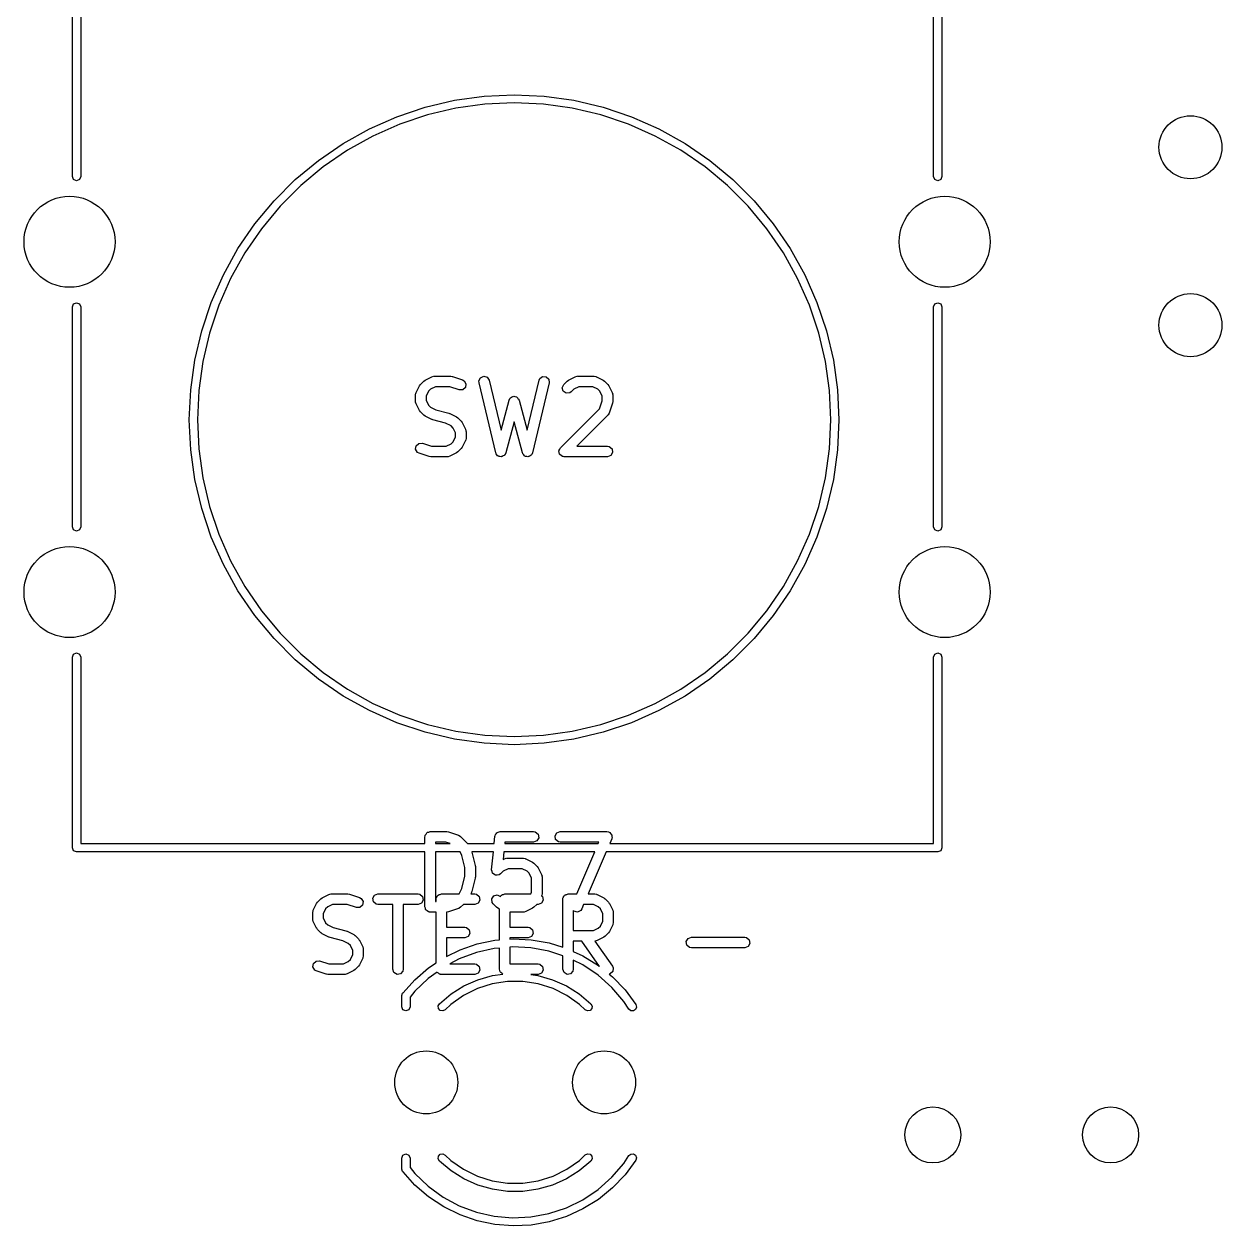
# Model space of a CAD drawing. Extents: x 36 to 247, y -101 to -40.
# Drawn here: x 41.18 to 58.29, y -89.31 to -72.15 of the extents above; entities that cross this region are included whole.
import ezdxf

# ---------------------------------------------------------------- set-up
doc = ezdxf.new("R2010")
doc.units = 0
doc.layers.add('BLACK', color=7, linetype='CONTINUOUS')

msp = doc.modelspace()

# ---------------------------------------------------------------- linework, layer by layer
at = {"layer": 'BLACK', "linetype": 'CONTINUOUS'}
for p, q in [((41.87, -74.33), (41.87, -71.61)), ((41.99, -71.67), (41.99, -74.33)), ((54.17, -74.33), (54.17, -71.67)), ((54.29, -71.61), (54.29, -74.33)), ((46.910464, -73.338043), (47.327577, -73.239939)), ((47.327577, -73.239939), (47.751962, -73.180739)), ((47.751962, -73.180739), (48.18, -73.16095)), ((48.18, -73.16095), (48.608038, -73.180739)), ((48.608038, -73.180739), (49.032423, -73.239939)), ((49.032423, -73.239939), (49.449536, -73.338043)), ((46.504182, -73.474215), (46.910464, -73.338043)), ((47.34874, -73.353151), (46.941982, -73.448819)), ((47.762589, -73.295421), (47.34874, -73.353151)), ((48.18, -73.276123), (47.762589, -73.295421)), ((48.597411, -73.295421), (48.18, -73.276123)), ((49.01126, -73.353151), (48.597411, -73.295421)), ((49.418018, -73.448819), (49.01126, -73.353151)), ((49.449536, -73.338043), (49.855818, -73.474215)), ((46.112197, -73.647293), (46.504182, -73.474215)), ((46.545787, -73.58161), (46.163535, -73.750391)), ((46.941982, -73.448819), (46.545787, -73.58161)), ((49.814213, -73.58161), (49.418018, -73.448819)), ((50.196465, -73.750391), (49.814213, -73.58161)), ((49.855818, -73.474215), (50.247803, -73.647293)), ((45.737855, -73.8558), (46.112197, -73.647293)), ((46.163535, -73.750391), (45.798486, -73.953722)), ((50.561514, -73.953722), (50.196465, -73.750391)), ((50.247803, -73.647293), (50.622145, -73.8558)), ((45.384348, -74.097958), (45.737855, -73.8558)), ((50.622145, -73.8558), (50.975652, -74.097958)), ((45.054692, -74.371701), (45.384348, -74.097958)), ((45.798486, -73.953722), (45.453755, -74.189868)), ((50.906245, -74.189868), (50.561514, -73.953722)), ((50.975652, -74.097958), (51.305308, -74.371701)), ((45.453755, -74.189868), (45.132284, -74.456815)), ((51.227716, -74.456815), (50.906245, -74.189868)), ((41.887574, -74.372426), (41.87, -74.33)), ((41.93, -74.39), (41.887574, -74.372426)), ((41.972426, -74.372426), (41.93, -74.39)), ((41.99, -74.33), (41.972426, -74.372426)), ((44.751701, -74.674692), (45.054692, -74.371701)), ((45.132284, -74.456815), (44.836815, -74.752284)), ((51.523185, -74.752284), (51.227716, -74.456815)), ((51.305308, -74.371701), (51.608299, -74.674692)), ((54.187574, -74.372426), (54.17, -74.33)), ((54.23, -74.39), (54.187574, -74.372426)), ((54.272426, -74.372426), (54.23, -74.39)), ((54.29, -74.33), (54.272426, -74.372426)), ((44.477958, -75.004348), (44.751701, -74.674692)), ((44.836815, -74.752284), (44.569868, -75.073755)), ((51.790132, -75.073755), (51.523185, -74.752284)), ((51.608299, -74.674692), (51.882042, -75.004348)), ((44.2358, -75.357855), (44.477958, -75.004348)), ((44.569868, -75.073755), (44.333722, -75.418486)), ((52.026278, -75.418486), (51.790132, -75.073755)), ((51.882042, -75.004348), (52.1242, -75.357855)), ((44.027293, -75.732197), (44.2358, -75.357855)), ((44.333722, -75.418486), (44.130391, -75.783535)), ((52.229609, -75.783535), (52.026278, -75.418486)), ((52.1242, -75.357855), (52.332707, -75.732197)), ((43.854215, -76.124182), (44.027293, -75.732197)), ((44.130391, -75.783535), (43.96161, -76.165787)), ((52.39839, -76.165787), (52.229609, -75.783535)), ((52.332707, -75.732197), (52.505785, -76.124182)), ((41.87, -76.19), (41.887574, -76.147574)), ((41.887574, -76.147574), (41.93, -76.13)), ((41.93, -76.13), (41.972426, -76.147574)), ((41.972426, -76.147574), (41.99, -76.19)), ((43.718043, -76.530464), (43.854215, -76.124182)), ((43.96161, -76.165787), (43.828819, -76.561982)), ((52.531181, -76.561982), (52.39839, -76.165787)), ((52.505785, -76.124182), (52.641957, -76.530464)), ((54.17, -76.19), (54.187574, -76.147574)), ((54.187574, -76.147574), (54.23, -76.13)), ((54.23, -76.13), (54.272426, -76.147574)), ((54.272426, -76.147574), (54.29, -76.19)), ((41.87, -79.33), (41.87, -76.19)), ((41.99, -76.19), (41.99, -79.33)), ((54.17, -79.33), (54.17, -76.19)), ((54.29, -76.19), (54.29, -79.33)), ((43.619939, -76.947577), (43.718043, -76.530464)), ((43.828819, -76.561982), (43.733151, -76.96874)), ((52.626849, -76.96874), (52.531181, -76.561982)), ((52.641957, -76.530464), (52.740061, -76.947577)), ((43.560739, -77.371962), (43.619939, -76.947577)), ((43.733151, -76.96874), (43.675421, -77.382589)), ((52.684579, -77.382589), (52.626849, -76.96874)), ((52.740061, -76.947577), (52.799261, -77.371962)), ((46.908364, -77.235356), (47.003602, -77.187737)), ((47.003602, -77.187737), (47.028568, -77.180311)), ((47.028568, -77.180311), (47.032929, -77.181352)), ((47.032929, -77.181352), (47.037143, -77.179819)), ((47.037143, -77.179819), (47.275238, -77.179819)), ((47.275238, -77.179819), (47.29732, -77.183712)), ((47.29732, -77.183712), (47.298955, -77.183668)), ((47.298955, -77.183668), (47.441812, -77.231287)), ((47.676927, -77.246188), (47.699905, -77.200319)), ((47.699905, -77.200319), (47.746991, -77.17995)), ((47.746991, -77.17995), (47.796153, -77.194614)), ((47.796153, -77.194614), (47.824389, -77.237447)), ((48.545953, -77.213541), (48.587136, -77.182948)), ((48.587136, -77.182948), (48.63835, -77.185983)), ((48.63835, -77.185983), (48.675629, -77.221228)), ((48.955983, -77.235356), (49.051221, -77.187737)), ((49.051221, -77.187737), (49.076187, -77.180311)), ((49.076187, -77.180311), (49.080548, -77.181352)), ((49.080548, -77.181352), (49.084762, -77.179819)), ((49.084762, -77.179819), (49.322857, -77.179819)), ((49.322857, -77.179819), (49.348509, -77.184342)), ((49.348509, -77.184342), (49.351944, -77.187224)), ((49.351944, -77.187224), (49.356398, -77.187737)), ((49.356398, -77.187737), (49.451636, -77.235356)), ((43.54095, -77.8), (43.560739, -77.371962)), ((43.675421, -77.382589), (43.656123, -77.8)), ((46.779585, -77.411754), (46.827204, -77.316516)), ((46.827204, -77.316516), (46.840562, -77.298505)), ((46.840562, -77.298505), (46.841253, -77.297024)), ((46.841253, -77.297024), (46.888872, -77.249405)), ((46.888872, -77.249405), (46.907238, -77.236545)), ((46.907238, -77.236545), (46.908364, -77.235356)), ((46.986332, -77.364077), (46.955925, -77.394484)), ((47.054848, -77.329819), (46.986332, -77.364077)), ((47.263068, -77.329819), (47.054848, -77.329819)), ((47.394377, -77.373589), (47.263068, -77.329819)), ((47.445661, -77.372188), (47.394377, -77.373589)), ((47.441812, -77.231287), (47.464717, -77.243689)), ((47.484047, -77.33815), (47.445661, -77.372188)), ((47.464717, -77.243689), (47.491572, -77.287402)), ((47.491572, -77.287402), (47.484047, -77.33815)), ((47.678469, -77.272191), (47.676927, -77.246188)), ((47.916564, -78.272191), (47.678469, -77.272191)), ((47.824389, -77.237447), (47.99364, -77.948303)), ((48.366359, -77.948303), (48.535612, -77.237448)), ((48.681532, -77.272191), (48.443436, -78.272191)), ((48.535612, -77.237448), (48.545953, -77.213541)), ((48.675629, -77.221228), (48.681532, -77.272191)), ((48.867191, -77.343521), (48.888872, -77.297024)), ((48.880468, -77.393075), (48.867191, -77.343521)), ((48.888872, -77.297024), (48.936491, -77.249405)), ((48.936491, -77.249405), (48.954857, -77.236545)), ((48.954857, -77.236545), (48.955983, -77.235356)), ((49.033951, -77.364077), (48.994938, -77.40309)), ((49.102467, -77.329819), (49.033951, -77.364077)), ((49.305152, -77.329819), (49.102467, -77.329819)), ((49.373668, -77.364077), (49.305152, -77.329819)), ((49.404075, -77.394484), (49.373668, -77.364077)), ((49.451636, -77.235356), (49.469646, -77.248714)), ((49.469646, -77.248714), (49.471128, -77.249405)), ((49.471128, -77.249405), (49.518747, -77.297024)), ((49.518747, -77.297024), (49.531606, -77.31539)), ((49.531606, -77.31539), (49.532796, -77.316516)), ((49.532796, -77.316516), (49.580415, -77.411754)), ((52.703877, -77.8), (52.684579, -77.382589)), ((52.799261, -77.371962), (52.81905, -77.8)), ((46.771667, -77.445295), (46.77619, -77.419643)), ((46.771667, -77.540533), (46.771667, -77.445295)), ((46.7732, -77.544746), (46.771667, -77.540533)), ((46.772159, -77.549107), (46.7732, -77.544746)), ((46.779585, -77.574074), (46.772159, -77.549107)), ((46.77619, -77.419643), (46.779072, -77.416207)), ((46.779072, -77.416207), (46.779585, -77.411754)), ((46.955925, -77.394484), (46.921667, -77.463)), ((46.921667, -77.463), (46.921667, -77.522828)), ((46.921667, -77.522828), (46.955925, -77.591344)), ((47.99364, -77.948303), (48.107532, -77.521208)), ((48.107532, -77.521208), (48.118512, -77.497588)), ((48.118512, -77.497588), (48.124125, -77.493647)), ((48.124125, -77.493647), (48.127031, -77.487436)), ((48.127031, -77.487436), (48.144622, -77.479258)), ((48.144622, -77.479258), (48.160502, -77.468111)), ((48.160502, -77.468111), (48.167334, -77.4687)), ((48.167334, -77.4687), (48.173553, -77.46581)), ((48.173553, -77.46581), (48.192282, -77.470852)), ((48.192282, -77.470852), (48.211616, -77.472521)), ((48.211616, -77.472521), (48.216472, -77.477365)), ((48.216472, -77.477365), (48.223091, -77.479148)), ((48.223091, -77.479148), (48.234197, -77.495049)), ((48.234197, -77.495049), (48.247935, -77.508755)), ((48.247935, -77.508755), (48.24854, -77.515585)), ((48.24854, -77.515585), (48.252468, -77.521208)), ((48.252468, -77.521208), (48.366359, -77.948303)), ((48.922494, -77.422502), (48.880468, -77.393075)), ((48.973601, -77.41803), (48.922494, -77.422502)), ((48.994938, -77.40309), (48.973601, -77.41803)), ((49.400161, -77.642876), (49.438333, -77.528363)), ((49.438333, -77.463), (49.404075, -77.394484)), ((49.438333, -77.528363), (49.438333, -77.463)), ((49.580415, -77.411754), (49.587841, -77.43672)), ((49.588333, -77.540533), (49.584439, -77.562615)), ((49.587841, -77.43672), (49.586799, -77.441081)), ((49.586799, -77.441081), (49.588333, -77.445295)), ((49.588333, -77.445295), (49.588333, -77.540533)), ((46.827204, -77.669312), (46.779585, -77.574074)), ((46.828393, -77.670437), (46.827204, -77.669312)), ((46.841253, -77.688804), (46.828393, -77.670437)), ((46.888872, -77.736423), (46.841253, -77.688804)), ((46.955925, -77.591344), (46.986332, -77.621751)), ((46.986332, -77.621751), (47.063319, -77.660244)), ((47.063319, -77.660244), (47.245809, -77.705867)), ((47.245809, -77.705867), (47.257631, -77.711139)), ((47.257631, -77.711139), (47.26116, -77.711546)), ((47.26116, -77.711546), (47.356398, -77.759165)), ((48.841253, -78.201786), (49.400161, -77.642876)), ((49.536865, -77.707107), (49.524462, -77.730012)), ((49.584484, -77.564251), (49.536865, -77.707107)), ((49.584439, -77.562615), (49.584484, -77.564251)), ((43.560739, -78.228038), (43.54095, -77.8)), ((43.656123, -77.8), (43.675421, -78.217411)), ((46.890353, -77.737114), (46.888872, -77.736423)), ((46.908364, -77.750472), (46.890353, -77.737114)), ((47.003602, -77.798091), (46.908364, -77.750472)), ((47.00713, -77.798497), (47.003602, -77.798091)), ((47.018953, -77.80377), (47.00713, -77.798497)), ((47.201443, -77.849392), (47.018953, -77.80377)), ((47.27843, -77.887886), (47.201443, -77.849392)), ((47.308837, -77.918293), (47.27843, -77.887886)), ((47.356398, -77.759165), (47.374408, -77.772523)), ((47.374408, -77.772523), (47.37589, -77.773214)), ((47.37589, -77.773214), (47.423509, -77.820833)), ((47.423509, -77.820833), (47.436368, -77.839199)), ((47.436368, -77.839199), (47.437558, -77.840325)), ((47.437558, -77.840325), (47.485177, -77.935563)), ((48.179999, -77.831613), (48.061992, -78.274144)), ((48.298008, -78.274144), (48.179999, -77.831613)), ((49.518747, -77.736423), (49.075352, -78.179819)), ((49.520642, -77.732358), (49.518747, -77.736423)), ((49.524462, -77.730012), (49.520642, -77.732358)), ((52.684579, -78.217411), (52.703877, -77.8)), ((52.81905, -77.8), (52.799261, -78.228038)), ((47.308836, -78.115153), (47.343095, -78.046637)), ((47.343095, -77.986809), (47.308837, -77.918293)), ((47.343095, -78.046637), (47.343095, -77.986809)), ((47.485177, -77.935563), (47.492603, -77.960529)), ((47.493095, -78.064342), (47.488572, -78.089994)), ((47.492603, -77.960529), (47.491561, -77.96489)), ((47.491561, -77.96489), (47.493095, -77.969104)), ((47.493095, -77.969104), (47.493095, -78.064342)), ((43.619939, -78.652423), (43.560739, -78.228038)), ((43.675421, -78.217411), (43.733151, -78.63126)), ((46.77319, -78.222236), (46.780715, -78.171487)), ((46.800045, -78.265948), (46.77319, -78.222236)), ((46.780715, -78.171487), (46.8191, -78.13745)), ((46.8191, -78.13745), (46.870384, -78.136049)), ((46.870384, -78.136049), (47.001694, -78.179819)), ((47.001694, -78.179819), (47.209914, -78.179819)), ((47.209914, -78.179819), (47.278429, -78.145561)), ((47.278429, -78.145561), (47.308836, -78.115153)), ((47.423509, -78.212613), (47.375891, -78.260232)), ((47.424199, -78.211131), (47.423509, -78.212613)), ((47.437558, -78.193121), (47.424199, -78.211131)), ((47.485177, -78.097883), (47.437558, -78.193121)), ((47.485689, -78.093429), (47.485177, -78.097883)), ((47.488572, -78.089994), (47.485689, -78.093429)), ((48.820425, -78.241795), (48.831715, -78.222239)), ((48.821021, -78.245175), (48.820425, -78.241795)), ((48.831715, -78.222239), (48.841253, -78.201786)), ((49.075352, -78.179819), (49.513333, -78.179819)), ((49.513333, -78.179819), (49.538985, -78.184342)), ((49.538985, -78.184342), (49.578285, -78.217319)), ((49.578285, -78.217319), (49.587194, -78.267843)), ((52.626849, -78.63126), (52.684579, -78.217411)), ((52.799261, -78.228038), (52.740061, -78.652423)), ((46.82295, -78.278351), (46.800045, -78.265948)), ((46.965806, -78.32597), (46.82295, -78.278351)), ((46.967441, -78.325925), (46.965806, -78.32597)), ((46.989524, -78.329819), (46.967441, -78.325925)), ((47.227619, -78.329819), (46.989524, -78.329819)), ((47.231832, -78.328285), (47.227619, -78.329819)), ((47.236193, -78.329327), (47.231832, -78.328285)), ((47.26116, -78.321901), (47.236193, -78.329327)), ((47.356398, -78.274282), (47.26116, -78.321901)), ((47.357522, -78.273094), (47.356398, -78.274282)), ((47.375891, -78.260232), (47.357522, -78.273094)), ((47.920893, -78.278759), (47.916564, -78.272191)), ((47.921589, -78.286597), (47.920893, -78.278759)), ((47.934649, -78.299626), (47.921589, -78.286597)), ((47.9448, -78.315024), (47.934649, -78.299626)), ((47.952338, -78.317272), (47.9448, -78.315024)), ((47.957909, -78.32283), (47.952338, -78.317272)), ((47.976285, -78.324415), (47.957909, -78.32283)), ((47.993962, -78.329688), (47.976285, -78.324415)), ((48.001184, -78.326563), (47.993962, -78.329688)), ((48.009022, -78.32724), (48.001184, -78.326563)), ((48.024118, -78.316642), (48.009022, -78.32724)), ((48.041048, -78.309319), (48.024118, -78.316642)), ((48.044571, -78.302284), (48.041048, -78.309319)), ((48.051012, -78.297764), (48.044571, -78.302284)), ((48.061992, -78.274144), (48.051012, -78.297764)), ((48.302513, -78.280595), (48.298008, -78.274144)), ((48.303419, -78.28841), (48.302513, -78.280595)), ((48.316824, -78.301083), (48.303419, -78.28841)), ((48.327385, -78.316204), (48.316824, -78.301083)), ((48.334979, -78.318248), (48.327385, -78.316204)), ((48.340698, -78.323655), (48.334979, -78.318248)), ((48.359111, -78.324746), (48.340698, -78.323655)), ((48.376923, -78.329542), (48.359111, -78.324746)), ((48.384059, -78.326224), (48.376923, -78.329542)), ((48.391912, -78.32669), (48.384059, -78.326224)), ((48.406715, -78.315693), (48.391912, -78.32669)), ((48.423446, -78.307916), (48.406715, -78.315693)), ((48.42678, -78.300787), (48.423446, -78.307916)), ((48.433095, -78.296097), (48.42678, -78.300787)), ((48.443436, -78.272191), (48.433095, -78.296097)), ((48.819572, -78.248283), (48.821021, -78.245175)), ((48.825413, -78.270085), (48.819572, -78.248283)), ((48.829334, -78.292319), (48.825413, -78.270085)), ((48.831961, -78.294523), (48.829334, -78.292319)), ((48.832849, -78.297837), (48.831961, -78.294523)), ((48.85134, -78.310785), (48.832849, -78.297837)), ((48.868634, -78.325296), (48.85134, -78.310785)), ((48.873218, -78.326104), (48.868634, -78.325296)), ((48.874875, -78.327264), (48.873218, -78.326104)), ((48.878163, -78.326976), (48.874875, -78.327264)), ((48.894286, -78.329819), (48.878163, -78.326976)), ((49.513333, -78.329819), (48.894286, -78.329819)), ((49.561542, -78.312272), (49.513333, -78.329819)), ((49.587194, -78.267843), (49.561542, -78.312272)), ((43.718043, -79.069536), (43.619939, -78.652423)), ((43.733151, -78.63126), (43.828819, -79.038018)), ((52.531181, -79.038018), (52.626849, -78.63126)), ((52.740061, -78.652423), (52.641957, -79.069536)), ((43.854215, -79.475818), (43.718043, -79.069536)), ((43.828819, -79.038018), (43.96161, -79.434213)), ((52.39839, -79.434213), (52.531181, -79.038018)), ((52.641957, -79.069536), (52.505785, -79.475818)), ((41.887574, -79.372426), (41.87, -79.33)), ((41.93, -79.39), (41.887574, -79.372426)), ((41.972426, -79.372426), (41.93, -79.39)), ((41.99, -79.33), (41.972426, -79.372426)), ((43.96161, -79.434213), (44.130391, -79.816465)), ((52.229609, -79.816465), (52.39839, -79.434213)), ((54.187574, -79.372426), (54.17, -79.33)), ((54.23, -79.39), (54.187574, -79.372426)), ((54.272426, -79.372426), (54.23, -79.39)), ((54.29, -79.33), (54.272426, -79.372426)), ((44.027293, -79.867803), (43.854215, -79.475818)), ((52.505785, -79.475818), (52.332707, -79.867803)), ((44.2358, -80.242145), (44.027293, -79.867803)), ((44.130391, -79.816465), (44.333722, -80.181514)), ((52.026278, -80.181514), (52.229609, -79.816465)), ((52.332707, -79.867803), (52.1242, -80.242145)), ((44.477958, -80.595652), (44.2358, -80.242145)), ((44.333722, -80.181514), (44.569868, -80.526245)), ((51.790132, -80.526245), (52.026278, -80.181514)), ((52.1242, -80.242145), (51.882042, -80.595652)), ((44.751701, -80.925308), (44.477958, -80.595652)), ((44.569868, -80.526245), (44.836815, -80.847716)), ((51.523185, -80.847716), (51.790132, -80.526245)), ((51.882042, -80.595652), (51.608299, -80.925308)), ((45.054692, -81.228299), (44.751701, -80.925308)), ((44.836815, -80.847716), (45.132284, -81.143185)), ((51.227716, -81.143185), (51.523185, -80.847716)), ((51.608299, -80.925308), (51.305308, -81.228299)), ((41.87, -81.19), (41.887574, -81.147574)), ((41.887574, -81.147574), (41.93, -81.13)), ((41.93, -81.13), (41.972426, -81.147574)), ((41.972426, -81.147574), (41.99, -81.19)), ((45.132284, -81.143185), (45.453755, -81.410132)), ((50.906245, -81.410132), (51.227716, -81.143185)), ((54.17, -81.19), (54.187574, -81.147574)), ((54.187574, -81.147574), (54.23, -81.13)), ((54.23, -81.13), (54.272426, -81.147574)), ((54.272426, -81.147574), (54.29, -81.19)), ((41.87, -83.91), (41.87, -81.19)), ((41.99, -81.19), (41.99, -83.85)), ((45.384348, -81.502042), (45.054692, -81.228299)), ((51.305308, -81.228299), (50.975652, -81.502042)), ((54.17, -83.85), (54.17, -81.19)), ((54.29, -81.19), (54.29, -83.91)), ((45.737855, -81.7442), (45.384348, -81.502042)), ((45.453755, -81.410132), (45.798486, -81.646278)), ((50.561514, -81.646278), (50.906245, -81.410132)), ((50.975652, -81.502042), (50.622145, -81.7442)), ((45.798486, -81.646278), (46.163535, -81.849609)), ((50.196465, -81.849609), (50.561514, -81.646278)), ((46.112197, -81.952707), (45.737855, -81.7442)), ((50.622145, -81.7442), (50.247803, -81.952707)), ((46.504182, -82.125785), (46.112197, -81.952707)), ((46.163535, -81.849609), (46.545787, -82.01839)), ((49.814213, -82.01839), (50.196465, -81.849609)), ((50.247803, -81.952707), (49.855818, -82.125785)), ((46.910464, -82.261957), (46.504182, -82.125785)), ((46.545787, -82.01839), (46.941982, -82.151181)), ((46.941982, -82.151181), (47.34874, -82.246849)), ((49.01126, -82.246849), (49.418018, -82.151181)), ((49.418018, -82.151181), (49.814213, -82.01839)), ((49.855818, -82.125785), (49.449536, -82.261957)), ((47.327577, -82.360061), (46.910464, -82.261957)), ((47.751962, -82.419261), (47.327577, -82.360061)), ((47.34874, -82.246849), (47.762589, -82.304579)), ((47.762589, -82.304579), (48.18, -82.323877)), ((48.18, -82.323877), (48.597411, -82.304579)), ((48.597411, -82.304579), (49.01126, -82.246849)), ((49.032423, -82.360061), (48.608038, -82.419261)), ((49.449536, -82.261957), (49.032423, -82.360061)), ((48.18, -82.43905), (47.751962, -82.419261)), ((48.608038, -82.419261), (48.18, -82.43905)), ((46.908519, -83.738909), (46.910237, -83.729167)), ((46.910237, -83.729167), (46.922762, -83.714239)), ((46.922762, -83.714239), (46.932505, -83.697366)), ((46.932505, -83.697366), (46.938863, -83.695051)), ((46.938863, -83.695051), (46.943214, -83.689867)), ((46.943214, -83.689867), (46.962405, -83.686482)), ((46.962405, -83.686482), (46.980714, -83.679819)), ((46.980714, -83.679819), (47.218809, -83.679819)), ((47.218809, -83.679819), (47.240891, -83.683712)), ((47.240891, -83.683712), (47.242526, -83.683668)), ((47.242526, -83.683668), (47.385383, -83.731287)), ((47.385383, -83.731287), (47.408288, -83.743689)), ((47.908407, -83.739102), (47.913139, -83.722282)), ((47.913139, -83.722282), (47.924541, -83.711159)), ((47.924541, -83.711159), (47.932505, -83.697366)), ((47.932505, -83.697366), (47.942356, -83.69378)), ((47.942356, -83.69378), (47.949863, -83.686458)), ((47.949863, -83.686458), (47.965746, -83.685266)), ((47.965746, -83.685266), (47.980714, -83.679819)), ((47.980714, -83.679819), (48.456904, -83.679819)), ((48.456904, -83.679819), (48.482556, -83.684342)), ((48.482556, -83.684342), (48.521856, -83.717319)), ((48.521856, -83.717319), (48.530765, -83.767843)), ((48.763996, -83.741795), (48.789648, -83.697366)), ((48.789648, -83.697366), (48.837857, -83.679819)), ((48.837857, -83.679819), (49.504523, -83.679819)), ((49.504523, -83.679819), (49.530175, -83.684342)), ((49.530175, -83.684342), (49.536963, -83.690038)), ((49.536963, -83.690038), (49.545589, -83.692061)), ((49.545589, -83.692061), (49.556069, -83.70607)), ((49.556069, -83.70607), (49.569475, -83.717319)), ((49.569475, -83.717319), (49.571013, -83.726046)), ((49.571013, -83.726046), (49.576321, -83.73314)), ((49.576321, -83.73314), (49.575344, -83.750608)), ((41.99, -83.85), (46.905714, -83.85)), ((46.905714, -83.754819), (46.907431, -83.745077)), ((46.905714, -83.85), (46.905714, -83.754819)), ((46.906853, -83.741795), (46.908519, -83.738909)), ((46.907431, -83.745077), (46.906853, -83.741795)), ((47.206639, -83.829819), (47.055714, -83.829819)), ((47.055714, -83.829819), (47.055714, -83.85)), ((47.055714, -83.85), (47.267182, -83.85)), ((47.267182, -83.85), (47.206639, -83.829819)), ((47.408288, -83.743689), (47.410635, -83.74751)), ((47.410635, -83.74751), (47.414699, -83.749405)), ((47.414699, -83.749405), (47.509937, -83.844643)), ((47.509937, -83.844643), (47.513688, -83.85)), ((47.513688, -83.85), (47.895822, -83.85)), ((47.895822, -83.85), (47.906086, -83.747356)), ((47.906086, -83.747356), (47.90716, -83.743537)), ((47.906853, -83.741795), (47.908407, -83.739102)), ((47.90716, -83.743537), (47.906853, -83.741795)), ((48.048588, -83.829819), (48.04657, -83.85)), ((48.04657, -83.85), (49.382133, -83.85)), ((48.456904, -83.829819), (48.048588, -83.829819)), ((48.505113, -83.812272), (48.456904, -83.829819)), ((48.530765, -83.767843), (48.505113, -83.812272)), ((48.772905, -83.792319), (48.763996, -83.741795)), ((48.812205, -83.825296), (48.772905, -83.792319)), ((48.837857, -83.829819), (48.812205, -83.825296)), ((49.390782, -83.829819), (48.837857, -83.829819)), ((49.382133, -83.85), (49.390782, -83.829819)), ((49.573459, -83.784363), (49.545329, -83.85)), ((49.545329, -83.85), (54.17, -83.85)), ((49.573953, -83.775517), (49.573459, -83.784363)), ((49.578384, -83.767843), (49.573953, -83.775517)), ((49.575344, -83.750608), (49.578384, -83.767843)), ((41.887574, -83.952426), (41.87, -83.91)), ((41.93, -83.97), (41.887574, -83.952426)), ((46.905714, -83.97), (41.93, -83.97)), ((46.905714, -84.754819), (46.905714, -83.97)), ((47.055714, -83.97), (47.055714, -84.679819)), ((47.409213, -83.97), (47.055714, -83.97)), ((47.433758, -84.01909), (47.409213, -83.97)), ((47.477142, -84.192624), (47.433758, -84.01909)), ((47.574766, -83.97), (47.575295, -83.971779)), ((47.883822, -83.97), (47.574766, -83.97)), ((47.575295, -83.971779), (47.577284, -83.974724)), ((47.577284, -83.974724), (47.624903, -84.1652)), ((47.858467, -84.223546), (47.883822, -83.97)), ((48.03457, -83.97), (48.023769, -84.078009)), ((48.023769, -84.078009), (48.042411, -84.068689)), ((49.330705, -83.97), (48.03457, -83.97)), ((48.042411, -84.068689), (48.067377, -84.061263)), ((48.067377, -84.061263), (48.071738, -84.062304)), ((48.071738, -84.062304), (48.075952, -84.060771)), ((48.075952, -84.060771), (48.314047, -84.060771)), ((48.314047, -84.060771), (48.339699, -84.065294)), ((48.339699, -84.065294), (48.343134, -84.068176)), ((48.343134, -84.068176), (48.347588, -84.068689)), ((48.347588, -84.068689), (48.442826, -84.116308)), ((49.07364, -84.569819), (49.330705, -83.97)), ((49.4939, -83.97), (49.236835, -84.569819)), ((54.23, -83.97), (49.4939, -83.97)), ((54.272426, -83.952426), (54.23, -83.97)), ((54.29, -83.91), (54.272426, -83.952426)), ((47.477142, -84.317013), (47.477142, -84.192624)), ((47.624903, -84.1652), (47.625956, -84.180132)), ((47.625956, -84.180132), (47.627142, -84.18339)), ((47.627142, -84.18339), (47.627142, -84.326247)), ((47.858381, -84.224473), (47.858589, -84.224026)), ((47.864907, -84.248832), (47.858381, -84.224473)), ((47.858589, -84.224026), (47.858467, -84.223546)), ((48.025141, -84.245029), (47.986128, -84.284042)), ((48.093657, -84.210771), (48.025141, -84.245029)), ((48.296342, -84.210771), (48.093657, -84.210771)), ((48.364858, -84.245029), (48.296342, -84.210771)), ((48.395265, -84.275436), (48.364858, -84.245029)), ((48.442826, -84.116308), (48.460836, -84.129666)), ((48.460836, -84.129666), (48.462318, -84.130357)), ((48.462318, -84.130357), (48.509937, -84.177976)), ((48.509937, -84.177976), (48.522796, -84.196342)), ((48.522796, -84.196342), (48.523986, -84.197468)), ((48.523986, -84.197468), (48.571605, -84.292706)), ((47.433758, -84.490547), (47.477142, -84.317013)), ((47.624903, -84.344437), (47.577284, -84.534913)), ((47.627142, -84.326247), (47.624542, -84.340988)), ((47.624542, -84.340988), (47.624903, -84.344437)), ((47.87113, -84.273262), (47.864907, -84.248832)), ((47.87153, -84.273549), (47.87113, -84.273262)), ((47.871658, -84.274027), (47.87153, -84.273549)), ((47.892292, -84.288475), (47.871658, -84.274027)), ((47.912786, -84.303208), (47.892292, -84.288475)), ((47.913279, -84.30317), (47.912786, -84.303208)), ((47.913684, -84.303454), (47.913279, -84.30317)), ((47.938787, -84.301257), (47.913684, -84.303454)), ((47.963946, -84.29937), (47.938787, -84.301257)), ((47.964299, -84.299024), (47.963946, -84.29937)), ((47.964791, -84.298982), (47.964299, -84.299024)), ((47.986128, -84.284042), (47.964791, -84.298982)), ((48.429523, -84.343952), (48.395265, -84.275436)), ((48.429523, -84.546637), (48.429523, -84.343952)), ((48.571605, -84.292706), (48.579031, -84.317672)), ((48.579031, -84.317672), (48.577989, -84.322033)), ((48.577989, -84.322033), (48.579523, -84.326247)), ((48.579523, -84.326247), (48.579523, -84.564342)), ((45.440268, -84.625356), (45.535506, -84.577737)), ((45.535506, -84.577737), (45.560472, -84.570311)), ((45.560472, -84.570311), (45.564833, -84.571352)), ((45.564833, -84.571352), (45.569047, -84.569819)), ((45.569047, -84.569819), (45.807142, -84.569819)), ((45.807142, -84.569819), (45.829224, -84.573712)), ((45.829224, -84.573712), (45.830859, -84.573668)), ((45.830859, -84.573668), (45.973716, -84.621287)), ((46.161853, -84.631795), (46.187505, -84.587366)), ((46.187505, -84.587366), (46.235714, -84.569819)), ((46.235714, -84.569819), (46.807142, -84.569819)), ((46.807142, -84.569819), (46.832794, -84.574342)), ((46.832794, -84.574342), (46.872094, -84.607319)), ((47.082524, -84.604239), (47.092267, -84.587366)), ((47.092267, -84.587366), (47.098625, -84.585051)), ((47.098625, -84.585051), (47.102976, -84.579867)), ((47.102976, -84.579867), (47.122167, -84.576482)), ((47.122167, -84.576482), (47.140476, -84.569819)), ((47.140476, -84.569819), (47.392979, -84.569819)), ((47.392979, -84.569819), (47.395264, -84.567534)), ((47.395264, -84.567534), (47.433758, -84.490547)), ((47.571605, -84.550264), (47.561828, -84.569819)), ((47.561828, -84.569819), (47.616666, -84.569819)), ((47.572011, -84.546735), (47.571605, -84.550264)), ((47.577284, -84.534913), (47.572011, -84.546735)), ((47.616666, -84.569819), (47.642318, -84.574342)), ((47.642318, -84.574342), (47.681618, -84.607319)), ((47.890077, -84.598143), (47.939632, -84.584866)), ((47.939632, -84.584866), (47.985568, -84.606286)), ((47.987286, -84.604239), (47.997029, -84.587366)), ((47.997029, -84.587366), (48.003387, -84.585051)), ((48.003387, -84.585051), (48.007738, -84.579867)), ((48.007738, -84.579867), (48.026929, -84.576482)), ((48.026929, -84.576482), (48.045238, -84.569819)), ((48.045238, -84.569819), (48.417932, -84.569819)), ((48.417932, -84.569819), (48.429523, -84.546637)), ((48.575, -84.589994), (48.572117, -84.593429)), ((48.579523, -84.564342), (48.575, -84.589994)), ((48.892048, -84.604239), (48.901791, -84.587366)), ((48.901791, -84.587366), (48.908149, -84.585051)), ((48.908149, -84.585051), (48.9125, -84.579867)), ((48.9125, -84.579867), (48.931691, -84.576482)), ((48.931691, -84.576482), (48.95, -84.569819)), ((48.95, -84.569819), (49.07364, -84.569819)), ((49.236835, -84.569819), (49.330952, -84.569819)), ((49.330952, -84.569819), (49.356604, -84.574342)), ((49.356604, -84.574342), (49.360039, -84.577224)), ((49.360039, -84.577224), (49.364493, -84.577737)), ((49.364493, -84.577737), (49.459731, -84.625356)), ((45.311489, -84.801754), (45.359108, -84.706516)), ((45.359108, -84.706516), (45.372466, -84.688505)), ((45.372466, -84.688505), (45.373157, -84.687024)), ((45.373157, -84.687024), (45.420776, -84.639405)), ((45.420776, -84.639405), (45.439142, -84.626545)), ((45.439142, -84.626545), (45.440268, -84.625356)), ((45.518236, -84.754077), (45.487829, -84.784484)), ((45.586752, -84.719819), (45.518236, -84.754077)), ((45.794972, -84.719819), (45.586752, -84.719819)), ((45.926281, -84.763589), (45.794972, -84.719819)), ((45.977565, -84.762188), (45.926281, -84.763589)), ((45.973716, -84.621287), (45.996621, -84.633689)), ((46.015951, -84.72815), (45.977565, -84.762188)), ((45.996621, -84.633689), (46.023476, -84.677402)), ((46.023476, -84.677402), (46.015951, -84.72815)), ((46.170762, -84.682319), (46.161853, -84.631795)), ((46.210062, -84.715296), (46.170762, -84.682319)), ((46.235714, -84.719819), (46.210062, -84.715296)), ((46.446428, -84.719819), (46.235714, -84.719819)), ((46.446428, -85.644819), (46.446428, -84.719819)), ((46.807142, -84.719819), (46.596428, -84.719819)), ((46.596428, -84.719819), (46.596428, -85.644819)), ((46.855351, -84.702272), (46.807142, -84.719819)), ((46.881003, -84.657843), (46.855351, -84.702272)), ((46.872094, -84.607319), (46.881003, -84.657843)), ((46.912377, -84.773127), (46.905714, -84.754819)), ((47.055714, -84.679819), (47.065476, -84.679819)), ((47.065476, -84.644819), (47.067193, -84.635077)), ((47.065476, -84.679819), (47.065476, -84.644819)), ((47.066615, -84.631795), (47.068281, -84.628909)), ((47.067193, -84.635077), (47.066615, -84.631795)), ((47.068281, -84.628909), (47.069999, -84.619167)), ((47.069999, -84.619167), (47.082524, -84.604239)), ((47.414699, -84.760233), (47.393362, -84.775173)), ((47.455113, -84.719819), (47.414699, -84.760233)), ((47.616666, -84.719819), (47.455113, -84.719819)), ((47.664875, -84.702272), (47.616666, -84.719819)), ((47.690527, -84.657843), (47.664875, -84.702272)), ((47.681618, -84.607319), (47.690527, -84.657843)), ((47.860651, -84.640168), (47.890077, -84.598143)), ((47.865121, -84.691275), (47.860651, -84.640168)), ((47.880061, -84.712612), (47.865121, -84.691275)), ((47.92768, -84.760232), (47.880061, -84.712612)), ((47.929161, -84.760922), (47.92768, -84.760232)), ((47.947173, -84.774282), (47.929161, -84.760922)), ((47.985568, -84.606286), (47.987286, -84.604239)), ((48.462319, -84.760232), (48.44395, -84.773094)), ((48.502731, -84.719819), (48.462319, -84.760232)), ((48.521428, -84.719819), (48.502731, -84.719819)), ((48.569637, -84.702272), (48.521428, -84.719819)), ((48.595289, -84.657843), (48.569637, -84.702272)), ((48.572117, -84.593429), (48.571915, -84.595181)), ((48.571915, -84.595181), (48.58638, -84.607319)), ((48.58638, -84.607319), (48.595289, -84.657843)), ((48.875, -84.644819), (48.876717, -84.635077)), ((48.875, -85.328943), (48.875, -84.644819)), ((48.876139, -84.631795), (48.877805, -84.628909)), ((48.876717, -84.635077), (48.876139, -84.631795)), ((48.877805, -84.628909), (48.879523, -84.619167)), ((48.879523, -84.619167), (48.892048, -84.604239)), ((49.17255, -84.719819), (49.144888, -84.784363)), ((49.313247, -84.719819), (49.17255, -84.719819)), ((49.381763, -84.754077), (49.313247, -84.719819)), ((49.41217, -84.784484), (49.381763, -84.754077)), ((49.459731, -84.625356), (49.477741, -84.638714)), ((49.477741, -84.638714), (49.479223, -84.639405)), ((49.479223, -84.639405), (49.526842, -84.687024)), ((49.526842, -84.687024), (49.539701, -84.70539)), ((49.539701, -84.70539), (49.540891, -84.706516)), ((49.540891, -84.706516), (49.58851, -84.801754)), ((45.303571, -84.835295), (45.308094, -84.809643)), ((45.303571, -84.930533), (45.303571, -84.835295)), ((45.305104, -84.934746), (45.303571, -84.930533)), ((45.308094, -84.809643), (45.310976, -84.806207)), ((45.310976, -84.806207), (45.311489, -84.801754)), ((45.487829, -84.784484), (45.453571, -84.853)), ((45.453571, -84.853), (45.453571, -84.912828)), ((45.453571, -84.912828), (45.487829, -84.981344)), ((46.915762, -84.792319), (46.912377, -84.773127)), ((46.920946, -84.796669), (46.915762, -84.792319)), ((46.923261, -84.803028), (46.920946, -84.796669)), ((46.940134, -84.81277), (46.923261, -84.803028)), ((46.955062, -84.825296), (46.940134, -84.81277)), ((46.964804, -84.827013), (46.955062, -84.825296)), ((46.96769, -84.82868), (46.964804, -84.827013)), ((46.970972, -84.828101), (46.96769, -84.82868)), ((46.980714, -84.829819), (46.970972, -84.828101)), ((47.065476, -84.829819), (46.980714, -84.829819)), ((47.065476, -85.554169), (47.065476, -84.829819)), ((47.218809, -84.829819), (47.215476, -84.829819)), ((47.215476, -84.829819), (47.215476, -85.046009)), ((47.220347, -84.829258), (47.218809, -84.829819)), ((47.242526, -84.82597), (47.220347, -84.829258)), ((47.385383, -84.778351), (47.242526, -84.82597)), ((47.388895, -84.775563), (47.385383, -84.778351)), ((47.393362, -84.775173), (47.388895, -84.775563)), ((47.970238, -84.785814), (47.947173, -84.774282)), ((47.970238, -85.225439), (47.970238, -84.785814)), ((48.314047, -84.829819), (48.120238, -84.829819)), ((48.120238, -84.829819), (48.120238, -85.046009)), ((48.31826, -84.828285), (48.314047, -84.829819)), ((48.322621, -84.829327), (48.31826, -84.828285)), ((48.347588, -84.821901), (48.322621, -84.829327)), ((48.442826, -84.774282), (48.347588, -84.821901)), ((48.44395, -84.773094), (48.442826, -84.774282)), ((49.034886, -84.817578), (49.025, -84.804363)), ((49.025, -84.804363), (49.025, -85.093628)), ((49.084834, -84.829291), (49.034886, -84.817578)), ((49.130626, -84.806159), (49.084834, -84.829291)), ((49.144888, -84.784363), (49.130626, -84.806159)), ((49.446428, -84.853), (49.41217, -84.784484)), ((49.446428, -84.960447), (49.446428, -84.853)), ((49.58851, -84.801754), (49.595936, -84.82672)), ((49.595936, -84.82672), (49.594894, -84.831081)), ((49.594894, -84.831081), (49.596428, -84.835295)), ((49.596428, -84.835295), (49.596428, -84.978152)), ((45.304063, -84.939107), (45.305104, -84.934746)), ((45.311489, -84.964074), (45.304063, -84.939107)), ((45.359108, -85.059312), (45.311489, -84.964074)), ((45.360297, -85.060437), (45.359108, -85.059312)), ((45.373157, -85.078804), (45.360297, -85.060437)), ((45.420776, -85.126423), (45.373157, -85.078804)), ((45.487829, -84.981344), (45.518236, -85.011751)), ((45.518236, -85.011751), (45.595223, -85.050244)), ((45.595223, -85.050244), (45.777713, -85.095867)), ((45.777713, -85.095867), (45.789535, -85.101139)), ((45.789535, -85.101139), (45.793064, -85.101546)), ((45.793064, -85.101546), (45.888302, -85.149165)), ((47.215476, -85.046009), (47.473809, -85.046009)), ((47.473809, -85.046009), (47.499461, -85.050532)), ((47.499461, -85.050532), (47.538761, -85.083509)), ((47.538761, -85.083509), (47.54767, -85.134033)), ((48.120238, -85.046009), (48.378571, -85.046009)), ((48.378571, -85.046009), (48.404223, -85.050532)), ((48.404223, -85.050532), (48.443523, -85.083509)), ((48.443523, -85.083509), (48.452432, -85.134033)), ((49.025, -85.093628), (49.313247, -85.093628)), ((49.313247, -85.093628), (49.381763, -85.05937)), ((49.381763, -85.05937), (49.41217, -85.028963)), ((49.41217, -85.028963), (49.446428, -84.960447)), ((49.58851, -85.011693), (49.540891, -85.106931)), ((49.589022, -85.007239), (49.58851, -85.011693)), ((49.591905, -85.003804), (49.589022, -85.007239)), ((49.596428, -84.978152), (49.591905, -85.003804)), ((45.422257, -85.127114), (45.420776, -85.126423)), ((45.440268, -85.140472), (45.422257, -85.127114)), ((45.535506, -85.188091), (45.440268, -85.140472)), ((45.539034, -85.188497), (45.535506, -85.188091)), ((45.550857, -85.19377), (45.539034, -85.188497)), ((45.733347, -85.239392), (45.550857, -85.19377)), ((45.810334, -85.277886), (45.733347, -85.239392)), ((45.888302, -85.149165), (45.906312, -85.162523)), ((45.906312, -85.162523), (45.907794, -85.163214)), ((45.907794, -85.163214), (45.955413, -85.210833)), ((45.955413, -85.210833), (45.968272, -85.229199)), ((45.968272, -85.229199), (45.969462, -85.230325)), ((45.969462, -85.230325), (46.017081, -85.325563)), ((47.473809, -85.196009), (47.215476, -85.196009)), ((47.215476, -85.196009), (47.215476, -85.46188)), ((47.522018, -85.178462), (47.473809, -85.196009)), ((47.54767, -85.134033), (47.522018, -85.178462)), ((47.65219, -85.283171), (47.906122, -85.230457)), ((47.906122, -85.230457), (47.970238, -85.225439)), ((48.378571, -85.196009), (48.120238, -85.196009)), ((48.120238, -85.196009), (48.120238, -85.213702)), ((48.120238, -85.213702), (48.164677, -85.210225)), ((48.164677, -85.210225), (48.423718, -85.2228)), ((48.42678, -85.178462), (48.378571, -85.196009)), ((48.423718, -85.2228), (48.679098, -85.26798)), ((48.452432, -85.134033), (48.42678, -85.178462)), ((48.679098, -85.26798), (48.875, -85.328943)), ((49.149046, -85.243628), (49.025, -85.243628)), ((49.025, -85.243628), (49.025, -85.389906)), ((49.401574, -85.604383), (49.149046, -85.243628)), ((49.335165, -85.242094), (49.331901, -85.243282)), ((49.331901, -85.243282), (49.582871, -85.60181)), ((49.339526, -85.243136), (49.335165, -85.242094)), ((49.364493, -85.23571), (49.339526, -85.243136)), ((49.459731, -85.188091), (49.364493, -85.23571)), ((49.460856, -85.186901), (49.459731, -85.188091)), ((49.479223, -85.174042), (49.460856, -85.186901)), ((49.526842, -85.126423), (49.479223, -85.174042)), ((49.527533, -85.124941), (49.526842, -85.126423)), ((49.540891, -85.106931), (49.527533, -85.124941)), ((50.638044, -85.250842), (50.663696, -85.206413)), ((50.646953, -85.301366), (50.638044, -85.250842)), ((50.663696, -85.206413), (50.711905, -85.188866)), ((50.711905, -85.188866), (51.47381, -85.188866)), ((51.47381, -85.188866), (51.499462, -85.193389)), ((51.499462, -85.193389), (51.538762, -85.226366)), ((51.547671, -85.27689), (51.522019, -85.321319)), ((51.538762, -85.226366), (51.547671, -85.27689)), ((45.840741, -85.308293), (45.810334, -85.277886)), ((45.84074, -85.505153), (45.874999, -85.436637)), ((45.874999, -85.376809), (45.840741, -85.308293)), ((45.874999, -85.436637), (45.874999, -85.376809)), ((46.017081, -85.325563), (46.024507, -85.350529)), ((46.024507, -85.350529), (46.023465, -85.35489)), ((46.023465, -85.35489), (46.024999, -85.359104)), ((46.024999, -85.359104), (46.024999, -85.454342)), ((47.215476, -85.46188), (47.406946, -85.367524)), ((47.640734, -85.406594), (47.395204, -85.498565)), ((47.406946, -85.367524), (47.65219, -85.283171)), ((47.896445, -85.348668), (47.640734, -85.406594)), ((47.970238, -85.342222), (47.896445, -85.348668)), ((47.970238, -85.644819), (47.970238, -85.342222)), ((48.15764, -85.325852), (48.120238, -85.329119)), ((48.120238, -85.329119), (48.120238, -85.569819)), ((48.419522, -85.338564), (48.15764, -85.325852)), ((48.677279, -85.386572), (48.419522, -85.338564)), ((48.875, -85.452045), (48.677279, -85.386572)), ((49.025, -85.389906), (49.16265, -85.452751)), ((50.686253, -85.334343), (50.646953, -85.301366)), ((50.711905, -85.338866), (50.686253, -85.334343)), ((51.47381, -85.338866), (50.711905, -85.338866)), ((51.522019, -85.321319), (51.47381, -85.338866)), ((45.305094, -85.612236), (45.312619, -85.561487)), ((45.331949, -85.655948), (45.305094, -85.612236)), ((45.312619, -85.561487), (45.351004, -85.52745)), ((45.351004, -85.52745), (45.402288, -85.526049)), ((45.402288, -85.526049), (45.533598, -85.569819)), ((45.533598, -85.569819), (45.741818, -85.569819)), ((45.741818, -85.569819), (45.810333, -85.535561)), ((45.810333, -85.535561), (45.84074, -85.505153)), ((45.955413, -85.602613), (45.907795, -85.650232)), ((45.956103, -85.601131), (45.955413, -85.602613)), ((45.969462, -85.583121), (45.956103, -85.601131)), ((46.017081, -85.487883), (45.969462, -85.583121)), ((46.017593, -85.483429), (46.017081, -85.487883)), ((46.020476, -85.479994), (46.017593, -85.483429)), ((46.024999, -85.454342), (46.020476, -85.479994)), ((46.958019, -85.62526), (47.065476, -85.554169)), ((47.395204, -85.498565), (47.262908, -85.569819)), ((47.262908, -85.569819), (47.616666, -85.569819)), ((47.616666, -85.569819), (47.642318, -85.574342)), ((47.642318, -85.574342), (47.681618, -85.607319)), ((47.681618, -85.607319), (47.690527, -85.657843)), ((48.120238, -85.569819), (48.521428, -85.569819)), ((48.521428, -85.569819), (48.54708, -85.574342)), ((48.54708, -85.574342), (48.58638, -85.607319)), ((48.58638, -85.607319), (48.595289, -85.657843)), ((48.875, -85.644819), (48.875, -85.452045)), ((49.161645, -85.584314), (49.025, -85.517391)), ((49.025, -85.517391), (49.025, -85.644819)), ((49.379355, -85.730416), (49.161645, -85.584314)), ((49.16265, -85.452751), (49.383084, -85.589386)), ((49.383084, -85.589386), (49.401574, -85.604383)), ((49.582871, -85.60181), (49.593876, -85.625418)), ((45.354854, -85.668351), (45.331949, -85.655948)), ((45.49771, -85.71597), (45.354854, -85.668351)), ((45.499345, -85.715925), (45.49771, -85.71597)), ((45.521428, -85.719819), (45.499345, -85.715925)), ((45.759523, -85.719819), (45.521428, -85.719819)), ((45.763736, -85.718285), (45.759523, -85.719819)), ((45.768097, -85.719327), (45.763736, -85.718285)), ((45.793064, -85.711901), (45.768097, -85.719327)), ((45.888302, -85.664282), (45.793064, -85.711901)), ((45.889426, -85.663094), (45.888302, -85.664282)), ((45.907795, -85.650232), (45.889426, -85.663094)), ((46.463975, -85.693028), (46.446428, -85.644819)), ((46.508404, -85.71868), (46.463975, -85.693028)), ((46.558928, -85.709771), (46.508404, -85.71868)), ((46.591905, -85.670471), (46.558928, -85.709771)), ((46.596428, -85.644819), (46.591905, -85.670471)), ((46.761521, -85.794519), (46.958019, -85.62526)), ((46.95246, -85.777293), (46.763378, -85.958929)), ((47.078908, -85.685159), (46.95246, -85.777293)), ((47.080708, -85.686669), (47.078908, -85.685159)), ((47.083023, -85.693028), (47.080708, -85.686669)), ((47.099896, -85.70277), (47.083023, -85.693028)), ((47.114824, -85.715296), (47.099896, -85.70277)), ((47.124566, -85.717013), (47.114824, -85.715296)), ((47.127452, -85.71868), (47.124566, -85.717013)), ((47.130734, -85.718101), (47.127452, -85.71868)), ((47.140476, -85.719819), (47.130734, -85.718101)), ((47.616666, -85.719819), (47.140476, -85.719819)), ((47.664875, -85.702272), (47.616666, -85.719819)), ((47.662145, -85.793827), (47.871141, -85.733988)), ((47.690527, -85.657843), (47.664875, -85.702272)), ((47.871141, -85.733988), (48.017406, -85.713467)), ((47.976901, -85.663127), (47.970238, -85.644819)), ((47.980286, -85.682319), (47.976901, -85.663127)), ((47.98547, -85.686669), (47.980286, -85.682319)), ((47.987785, -85.693028), (47.98547, -85.686669)), ((48.004658, -85.70277), (47.987785, -85.693028)), ((48.017406, -85.713467), (48.004658, -85.70277)), ((48.521428, -85.719819), (48.417858, -85.719819)), ((48.417858, -85.719819), (48.519098, -85.734039)), ((48.519098, -85.734039), (48.728084, -85.793911)), ((48.569637, -85.702272), (48.521428, -85.719819)), ((48.595289, -85.657843), (48.569637, -85.702272)), ((48.892547, -85.693028), (48.875, -85.644819)), ((48.936976, -85.71868), (48.892547, -85.693028)), ((48.9875, -85.709771), (48.936976, -85.71868)), ((49.020477, -85.670471), (48.9875, -85.709771)), ((49.025, -85.644819), (49.020477, -85.670471)), ((49.57531, -85.904615), (49.379355, -85.730416)), ((49.553115, -85.712797), (49.536973, -85.714206)), ((49.536973, -85.714206), (49.584503, -85.752758)), ((49.589397, -85.676525), (49.553115, -85.712797)), ((49.584503, -85.752758), (49.763683, -85.940254)), ((49.593876, -85.625418), (49.589397, -85.676525)), ((46.593353, -85.981251), (46.761521, -85.794519)), ((46.763378, -85.958929), (46.695, -86.04535)), ((47.279056, -85.997208), (47.463498, -85.882139)), ((47.654668, -85.920649), (47.456344, -86.018949)), ((47.463498, -85.882139), (47.662145, -85.793827)), ((47.865685, -85.853809), (47.654668, -85.920649)), ((48.084438, -85.820001), (47.865685, -85.853809)), ((48.305788, -85.820019), (48.084438, -85.820001)), ((48.524535, -85.853861), (48.305788, -85.820019)), ((48.735541, -85.920733), (48.524535, -85.853861)), ((48.728084, -85.793911), (48.926718, -85.882253)), ((48.93385, -86.019065), (48.735541, -85.920733)), ((48.926718, -85.882253), (49.111142, -85.997352)), ((49.74591, -86.103711), (49.57531, -85.904615)), ((49.763683, -85.940254), (49.917756, -86.148872)), ((46.575, -86.024), (46.575366, -86.023116)), ((46.575, -86.18), (46.575, -86.024)), ((46.575052, -86.021993), (46.587965, -85.987232)), ((46.575366, -86.023116), (46.575052, -86.021993)), ((46.587965, -85.987232), (46.587966, -85.987233)), ((46.587966, -85.987233), (46.592158, -85.982578)), ((46.592158, -85.982578), (46.592574, -85.981574)), ((46.592574, -85.981574), (46.593353, -85.981251)), ((46.695, -86.04535), (46.695, -86.18)), ((47.112401, -86.136801), (47.279056, -85.997208)), ((47.456344, -86.018949), (47.27537, -86.146402)), ((49.114804, -86.146546), (48.93385, -86.019065)), ((49.111142, -85.997352), (49.277775, -86.13697)), ((49.816912, -86.213913), (49.74591, -86.103711)), ((46.592574, -86.222426), (46.575, -86.18)), ((46.635, -86.24), (46.592574, -86.222426)), ((46.677426, -86.222426), (46.635, -86.24)), ((46.695, -86.18), (46.677426, -86.222426)), ((47.09496, -86.169525), (47.112401, -86.1368)), ((47.100086, -86.206251), (47.09496, -86.169525)), ((47.12582, -86.23295), (47.100086, -86.206251)), ((47.112401, -86.1368), (47.112401, -86.136801)), ((47.162333, -86.239424), (47.12582, -86.23295)), ((47.195677, -86.2232), (47.162333, -86.239424)), ((47.195678, -86.223201), (47.195677, -86.2232)), ((47.27537, -86.146402), (47.195678, -86.223201)), ((49.194484, -86.223357), (49.114804, -86.146546)), ((49.194485, -86.223356), (49.194484, -86.223357)), ((49.227827, -86.239586), (49.194485, -86.223356)), ((49.26434, -86.233117), (49.227827, -86.239586)), ((49.290079, -86.206422), (49.26434, -86.233117)), ((49.277775, -86.13697), (49.29521, -86.169697)), ((49.29521, -86.169697), (49.290079, -86.206422)), ((49.816913, -86.213913), (49.816912, -86.213913)), ((49.845658, -86.237339), (49.816913, -86.213913)), ((49.882683, -86.239396), (49.845658, -86.237339)), ((49.913845, -86.219297), (49.882683, -86.239396)), ((49.927243, -86.184719), (49.913845, -86.219297)), ((49.917756, -86.148872), (49.917757, -86.148871)), ((49.917757, -86.148871), (49.927243, -86.184719)), ((46.575, -88.34), (46.592574, -88.297574)), ((46.575, -88.496), (46.575, -88.34)), ((46.592574, -88.297574), (46.635, -88.28)), ((46.635, -88.28), (46.677426, -88.297574)), ((46.677426, -88.297574), (46.695, -88.34)), ((46.695, -88.34), (46.695, -88.474649)), ((47.09496, -88.350475), (47.100086, -88.313749)), ((47.112401, -88.3832), (47.09496, -88.350475)), ((47.100086, -88.313749), (47.12582, -88.28705)), ((47.12582, -88.28705), (47.162333, -88.280576)), ((47.162333, -88.280576), (47.195677, -88.2968)), ((47.195677, -88.2968), (47.195678, -88.296799)), ((47.195678, -88.296799), (47.27537, -88.373598)), ((49.114804, -88.373454), (49.194484, -88.296643)), ((49.194484, -88.296643), (49.194485, -88.296644)), ((49.194485, -88.296644), (49.227827, -88.280414)), ((49.227827, -88.280414), (49.26434, -88.286883)), ((49.26434, -88.286883), (49.290079, -88.313578)), ((49.29521, -88.350303), (49.277775, -88.38303)), ((49.290079, -88.313578), (49.29521, -88.350303)), ((49.74591, -88.416289), (49.816912, -88.306087)), ((49.816912, -88.306087), (49.816913, -88.306087)), ((49.816913, -88.306087), (49.845658, -88.282661)), ((49.845658, -88.282661), (49.882683, -88.280604)), ((49.882683, -88.280604), (49.913845, -88.300703)), ((49.913845, -88.300703), (49.927243, -88.335281)), ((49.927243, -88.335281), (49.917757, -88.371129)), ((46.575366, -88.496883), (46.575, -88.496)), ((46.575052, -88.498007), (46.575366, -88.496883)), ((46.587965, -88.532768), (46.575052, -88.498007)), ((46.587966, -88.532767), (46.587965, -88.532768)), ((46.592158, -88.537421), (46.587966, -88.532767)), ((46.592574, -88.538426), (46.592158, -88.537421)), ((46.695, -88.474649), (46.763378, -88.561071)), ((47.279056, -88.522792), (47.112401, -88.383199)), ((47.112401, -88.383199), (47.112401, -88.3832)), ((47.27537, -88.373598), (47.456344, -88.501051)), ((47.463498, -88.637861), (47.279056, -88.522792)), ((47.456344, -88.501051), (47.654668, -88.599351)), ((48.735541, -88.599267), (48.93385, -88.500935)), ((49.111142, -88.522648), (48.926718, -88.637747)), ((48.93385, -88.500935), (49.114804, -88.373454)), ((49.277775, -88.38303), (49.111142, -88.522648)), ((49.57531, -88.615385), (49.74591, -88.416289)), ((49.917756, -88.371128), (49.763683, -88.579746)), ((49.917757, -88.371129), (49.917756, -88.371128)), ((46.593353, -88.538748), (46.592574, -88.538426)), ((46.761521, -88.725481), (46.593353, -88.538748)), ((46.763378, -88.561071), (46.95246, -88.742707)), ((47.662145, -88.726173), (47.463498, -88.637861)), ((47.654668, -88.599351), (47.865685, -88.666191)), ((47.865685, -88.666191), (48.084438, -88.699999)), ((48.084438, -88.699999), (48.305788, -88.699981)), ((48.305788, -88.699981), (48.524535, -88.666139)), ((48.524535, -88.666139), (48.735541, -88.599267)), ((48.926718, -88.637747), (48.728084, -88.726089)), ((49.379355, -88.789584), (49.57531, -88.615385)), ((49.763683, -88.579746), (49.584503, -88.767242)), ((46.958019, -88.89474), (46.761521, -88.725481)), ((46.95246, -88.742707), (47.164366, -88.897107)), ((47.871141, -88.786012), (47.662145, -88.726173)), ((48.086425, -88.816216), (47.871141, -88.786012)), ((48.303818, -88.816199), (48.086425, -88.816216)), ((48.519098, -88.785961), (48.303818, -88.816199)), ((48.728084, -88.726089), (48.519098, -88.785961)), ((49.161645, -88.935686), (49.379355, -88.789584)), ((49.584503, -88.767242), (49.383084, -88.930614)), ((47.174315, -89.037835), (46.958019, -88.89474)), ((47.164366, -88.897107), (47.395204, -89.021435)), ((47.406946, -89.152476), (47.174315, -89.037835)), ((47.395204, -89.021435), (47.640734, -89.113406)), ((48.677279, -89.133428), (48.926178, -89.051007)), ((48.926178, -89.051007), (49.161645, -88.935686)), ((49.383084, -88.930614), (49.16265, -89.067249)), ((47.65219, -89.236829), (47.406946, -89.152476)), ((47.640734, -89.113406), (47.896445, -89.171332)), ((47.896445, -89.171332), (48.15764, -89.194148)), ((48.15764, -89.194148), (48.419522, -89.181436)), ((48.419522, -89.181436), (48.677279, -89.133428)), ((48.92673, -89.174959), (48.679098, -89.25202)), ((49.16265, -89.067249), (48.92673, -89.174959)), ((47.906122, -89.289543), (47.65219, -89.236829)), ((48.164677, -89.309775), (47.906122, -89.289543)), ((48.423718, -89.2972), (48.164677, -89.309775)), ((48.679098, -89.25202), (48.423718, -89.2972))]:
    msp.add_line(p, q, dxfattribs=at)
at = {"layer": 'BLACK'}
for centre, radius in [((57.84, -73.91), 0.45), ((41.83, -75.26), 0.65), ((54.33, -75.26), 0.65), ((57.84, -76.45), 0.45), ((41.83, -80.26), 0.65), ((54.33, -80.26), 0.65), ((46.925, -87.26), 0.45), ((49.465, -87.26), 0.45), ((54.16, -88.01), 0.4), ((56.7, -88.01), 0.4)]:
    msp.add_circle(centre, radius, dxfattribs=at)

doc.saveas('drawing.dxf')
